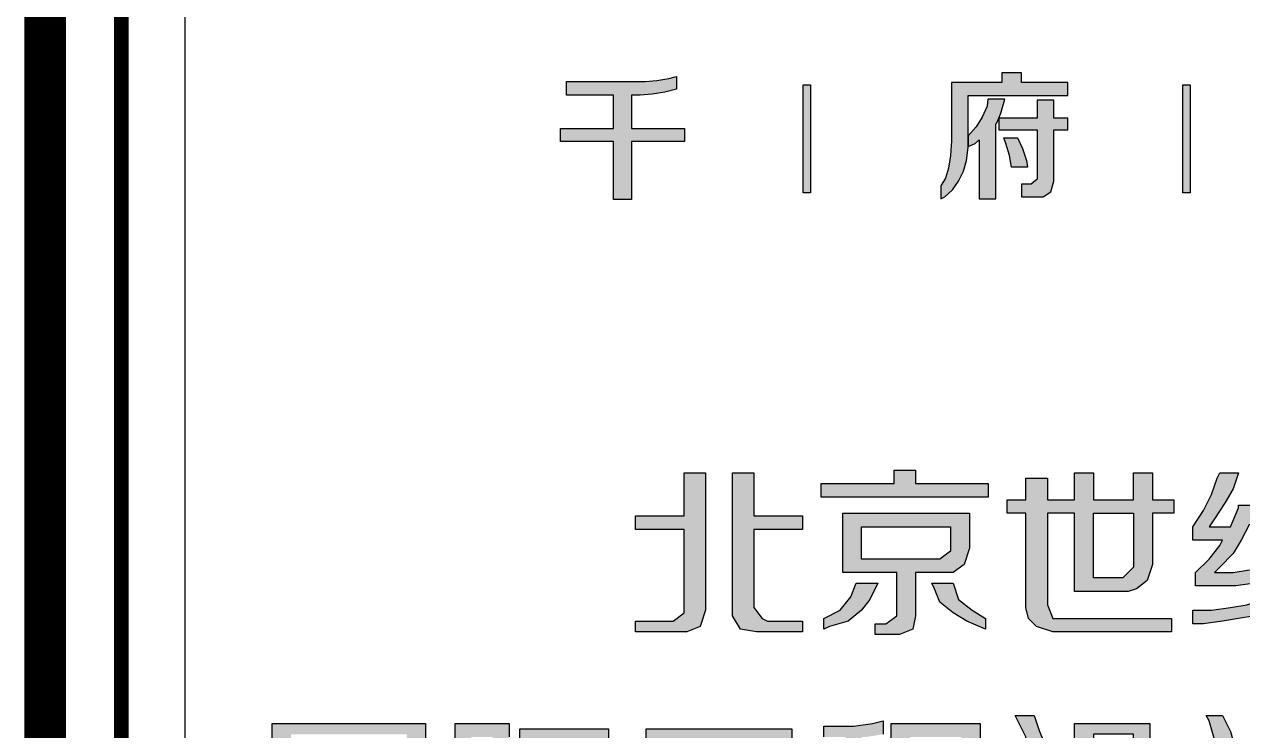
# Model space of a CAD drawing. Header units: inches. Extents: x 18712 to 314639, y 0 to 420500.
# Drawn here: x 131091 to 134018, y 332054 to 333751 of the extents above; entities that cross this region are included whole.
import ezdxf
from ezdxf.lldxf.tags import DXFTag

# ---------------------------------------------------------------- set-up
doc = ezdxf.new("R2010")
doc.units = ezdxf.units.IN
doc.header["$LTSCALE"] = 1000
doc.header["$MEASUREMENT"] = 0
doc.layers.get('0').update_dxf_attribs({"true_color": 0xffffff})
doc.layers.add('TK', color=7, linetype='Continuous', true_color=0xffffff)
tags = doc.linetypes.add('DASH', pattern=[0.35, 0.25, -0.1]).pattern_tags.tags
tags[6:7] = [DXFTag(74, 4), DXFTag(75, 0), DXFTag(340, '0'), DXFTag(46, 0.0), DXFTag(50, 0.0), DXFTag(44, 0.0), DXFTag(45, 0.0)]
tags[4:5] = [DXFTag(74, 4), DXFTag(75, 0), DXFTag(340, '0'), DXFTag(46, 0.0), DXFTag(50, 0.0), DXFTag(44, 0.0), DXFTag(45, 0.0)]

# ---------------------------------------------------------------- blocks, each defined once
blk = doc.blocks.new('cciad-logohatch')
for points in [[(7.809, 24.818), (6.841, 24.818), (6.841, 24.585), (7.809, 24.585), (7.809, 23.526), (8.132, 23.526), (8.132, 24.585), (9.1, 24.585), (9.1, 24.818), (8.132, 24.818), (8.132, 25.428), (8.203, 25.428), (8.293, 25.428), (8.508, 25.446), (8.741, 25.482), (8.956, 25.536), (8.956, 25.769), (8.813, 25.733), (8.597, 25.697), (8.382, 25.679), (8.149, 25.679), (6.949, 25.679), (6.949, 25.428), (7.809, 25.428)], [(16.075, 25.657), (15.234, 25.657), (15.234, 25.836), (14.874, 25.836), (14.874, 25.657), (13.961, 25.657), (13.961, 24.688), (13.961, 24.598), (13.943, 24.33), (13.907, 24.096), (13.853, 23.917), (13.764, 23.774), (13.764, 23.54), (13.836, 23.577), (13.979, 23.702), (14.086, 23.863), (14.176, 24.042), (14.23, 24.24), (14.265, 24.473), (14.265, 24.724), (14.265, 25.423), (16.075, 25.423)], [(11.259, 25.616), (11.259, 23.65), (11.39, 23.65), (11.39, 25.616)], [(18.303, 25.616), (18.172, 25.616), (18.172, 23.65), (18.303, 23.65)], [(14.767, 24.904), (14.785, 24.922), (14.857, 25.101), (14.928, 25.352), (14.624, 25.352), (14.606, 25.226), (14.516, 25.029), (14.409, 24.85), (14.265, 24.688), (14.265, 24.491), (14.391, 24.545), (14.462, 24.616), (14.462, 23.54), (14.767, 23.54)], [(16.075, 25.011), (15.825, 25.011), (15.825, 25.334), (15.52, 25.334), (15.52, 25.011), (14.821, 25.011), (14.821, 24.795), (15.52, 24.795), (15.52, 23.899), (15.413, 23.809), (15.234, 23.809), (15.234, 23.577), (15.502, 23.577), (15.628, 23.577), (15.771, 23.666), (15.825, 23.863), (15.825, 24.795), (16.075, 24.795)], [(15.251, 24.455), (15.162, 24.652), (14.91, 24.652), (14.946, 24.545), (15.018, 24.33), (15.054, 24.114), (15.341, 24.114), (15.323, 24.24)], [(9.482, 18.552), (9.09, 18.552), (9.09, 17.766), (8.206, 17.766), (8.206, 17.521), (9.09, 17.521), (9.09, 16.098), (9.09, 16), (8.894, 15.853), (8.206, 15.853), (8.206, 15.657), (9.041, 15.657), (9.139, 15.657), (9.384, 15.755), (9.482, 16.049)], [(10.364, 17.521), (11.245, 17.521), (11.245, 17.766), (10.364, 17.766), (10.364, 18.552), (9.972, 18.552), (9.972, 16.049), (9.972, 15.951), (10.119, 15.706), (10.413, 15.657), (11.245, 15.657), (11.245, 15.853), (10.609, 15.853), (10.511, 15.902), (10.364, 16.098)], [(14.628, 18.356), (13.305, 18.356), (13.305, 18.601), (12.913, 18.601), (12.913, 18.356), (11.588, 18.356), (11.588, 18.108), (14.628, 18.108)], [(19.088, 17.08), (19.235, 17.325), (19.382, 17.619), (19.529, 17.961), (19.186, 17.961), (19.186, 17.912), (19.039, 17.57), (18.941, 17.57), (18.648, 17.57), (18.746, 17.717), (18.941, 18.01), (19.088, 18.258), (19.186, 18.552), (18.844, 18.552), (18.795, 18.454), (18.697, 18.157), (18.55, 17.864), (18.354, 17.57), (18.354, 17.325), (18.452, 17.325), (18.746, 17.325), (18.892, 17.325), (18.844, 17.227), (18.648, 16.982), (18.403, 16.737), (18.403, 16.492), (18.501, 16.492), (18.844, 16.492), (19.137, 16.492), (19.48, 16.541), (19.48, 16.786), (19.382, 16.786), (19.088, 16.737), (18.746, 16.737), (18.844, 16.835)], [(12.47, 16.245), (12.619, 16.541), (12.225, 16.541), (12.127, 16.294), (11.931, 16.049), (11.637, 15.902), (11.637, 15.706), (11.735, 15.755), (12.078, 15.853), (12.323, 16.049)], [(14.089, 16.245), (13.991, 16.541), (13.599, 16.541), (13.648, 16.44), (13.746, 16.196), (13.991, 16), (14.236, 15.853), (14.579, 15.706), (14.579, 15.902), (14.334, 16.049)], [(19.48, 16.196), (19.333, 16.147), (19.039, 16.098), (18.697, 16.049), (18.354, 16.049), (18.354, 15.804), (18.55, 15.804), (18.892, 15.853), (19.186, 15.902), (19.48, 15.951)], [(5.217, 13.744), (5.609, 13.744), (5.56, 13.45), (5.511, 13.156), (5.364, 12.86), (5.413, 12.86), (5.609, 12.566), (5.658, 12.272), (5.658, 12.223), (5.56, 11.929), (5.315, 11.831), (5.315, 11.586), (5.462, 11.586), (5.707, 11.684), (5.854, 11.929), (5.903, 12.223), (5.903, 12.321), (5.805, 12.615), (5.658, 12.909), (5.756, 13.107), (5.854, 13.401), (5.903, 13.744), (5.903, 13.989), (4.921, 13.989), (4.921, 11.094), (5.217, 11.094)], [(12.47, 12.713), (12.372, 13.058), (12.717, 13.058), (12.717, 13.254), (12.323, 13.254), (12.323, 13.744), (12.421, 13.744), (12.717, 13.793), (12.717, 14.038), (12.519, 13.989), (12.176, 13.94), (11.637, 13.94), (11.637, 13.744), (12.029, 13.744), (12.029, 13.254), (11.588, 13.254), (11.588, 13.058), (11.98, 13.058), (11.931, 12.811), (11.833, 12.517), (11.686, 12.223), (11.539, 11.978), (11.539, 11.635), (11.735, 11.831), (11.882, 12.125), (12.029, 12.37), (12.029, 11.094), (12.323, 11.094), (12.323, 12.468), (12.47, 12.272), (12.717, 11.978), (12.717, 12.272), (12.619, 12.419)], [(15.559, 13.842), (15.461, 14.136), (15.118, 14.136), (15.167, 14.038), (15.314, 13.744), (15.363, 13.45), (15.706, 13.45), (15.706, 13.499)], [(16.541, 13.548), (16.541, 13.793), (17.276, 13.793), (17.276, 13.401), (17.325, 13.156), (17.57, 13.058), (18.011, 13.058), (18.011, 13.254), (17.717, 13.254), (17.57, 13.45), (17.57, 13.989), (16.196, 13.989), (16.196, 13.548), (16.147, 13.303), (15.853, 13.156), (15.853, 12.958), (16, 13.007), (16.296, 13.107), (16.492, 13.303)], [(19.039, 13.842), (18.892, 14.136), (18.599, 14.136), (18.648, 14.038), (18.746, 13.695), (18.844, 13.45), (19.186, 13.45), (19.137, 13.499)], [(7.716, 13.891), (6.099, 13.891), (6.099, 13.695), (7.716, 13.695)], [(9.923, 13.646), (11.049, 13.646), (11.049, 13.891), (8.402, 13.891), (8.402, 13.646), (9.531, 13.646), (9.531, 11.537), (8.206, 11.537), (8.206, 11.29), (11.245, 11.29), (11.245, 11.537), (9.923, 11.537)]]:
    blk.add_hatch(color=0).paths.add_polyline_path(points, flags=0)
h = blk.add_hatch(color=0)
h.paths.add_polyline_path([(15.706, 17.815), (16.196, 17.815), (16.196, 16.391), (17.178, 16.391), (17.325, 16.44), (17.521, 16.59), (17.619, 16.884), (17.619, 17.815), (18.011, 17.815), (18.011, 18.059), (17.619, 18.059), (17.619, 18.552), (17.276, 18.552), (17.276, 18.059), (16.541, 18.059), (16.541, 18.552), (16.196, 18.552), (16.196, 18.059), (15.706, 18.059), (15.706, 18.454), (15.314, 18.454), (15.314, 18.059), (14.971, 18.059), (14.971, 17.815), (15.314, 17.815), (15.314, 16.098), (15.363, 15.902), (15.51, 15.755), (15.804, 15.657), (17.962, 15.657), (17.962, 15.902), (15.951, 15.902), (15.804, 15.902), (15.706, 16.147)], flags=0)
h.paths.add_polyline_path([(16.541, 17.815), (16.541, 16.639), (17.08, 16.639), (17.276, 16.835), (17.276, 17.815)], flags=0)
h = blk.add_hatch(color=0)
h.paths.add_polyline_path([(14.285, 17.815), (11.98, 17.815), (11.98, 16.737), (12.962, 16.737), (12.962, 16), (12.962, 15.951), (12.766, 15.804), (12.568, 15.804), (12.568, 15.608), (12.913, 15.608), (13.011, 15.608), (13.256, 15.706), (13.305, 15.951), (13.305, 16.737), (13.844, 16.737), (13.991, 16.737), (14.187, 16.884), (14.285, 17.178)], flags=0)
h.paths.add_polyline_path([(13.942, 17.57), (12.323, 17.57), (12.323, 16.982), (13.746, 16.982), (13.942, 17.129), (13.942, 17.178)], flags=0)
h = blk.add_hatch(color=0)
h.paths.add_polyline_path([(4.382, 13.989), (1.59, 13.989), (1.59, 11.192), (3.941, 11.192), (4.088, 11.192), (4.284, 11.339), (4.382, 11.635)], flags=0)
h.paths.add_polyline_path([(4.039, 11.635), (4.039, 13.793), (1.933, 13.793), (1.933, 11.39), (3.794, 11.39), (4.039, 11.537)], flags=0)
h.paths.add_polyline_path([(3.892, 11.929), (3.109, 11.929), (3.109, 12.566), (3.745, 12.566), (3.745, 12.811), (3.109, 12.811), (3.109, 13.254), (3.843, 13.254), (3.843, 13.45), (2.129, 13.45), (2.129, 13.254), (2.766, 13.254), (2.766, 12.811), (2.178, 12.811), (2.178, 12.566), (2.766, 12.566), (2.766, 11.929), (2.08, 11.929), (2.08, 11.733), (3.892, 11.733)], flags=0)
h.paths.add_polyline_path([(3.696, 12.174), (3.549, 12.468), (3.304, 12.468), (3.353, 12.37), (3.451, 12.027), (3.696, 12.027)], flags=0)
h = blk.add_hatch(color=0)
h.paths.add_polyline_path([(14.383, 13.156), (14.481, 13.45), (14.481, 13.989), (12.864, 13.989), (12.864, 13.058), (14.04, 13.058), (14.138, 13.058)], flags=0)
h.paths.add_polyline_path([(13.207, 13.254), (13.942, 13.254), (14.138, 13.401), (14.138, 13.45), (14.138, 13.744), (13.207, 13.744)], flags=0)
blk = doc.blocks.new('WMF3')
at = {"lineweight": -3}
for points in [[(12.329, -6.77), (12.207, -6.819), (12.158, -6.819), (11.74, -6.819), (11.74, -6.721), (12.084, -6.721), (12.182, -6.647), (12.182, -6.598), (12.182, -5.887), (11.74, -5.887), (11.74, -5.764), (12.182, -5.764), (12.182, -5.371), (12.378, -5.371), (12.378, -6.623)], [(13.26, -6.819), (12.843, -6.819), (12.696, -6.794), (12.623, -6.672), (12.623, -6.623), (12.623, -5.371), (12.819, -5.371), (12.819, -5.764), (13.26, -5.764), (13.26, -5.887), (12.819, -5.887), (12.819, -6.598), (12.892, -6.696), (12.941, -6.721), (13.26, -6.721)], [(14.951, -5.593), (13.431, -5.593), (13.431, -5.469), (14.094, -5.469), (14.094, -5.347), (14.29, -5.347), (14.29, -5.469), (14.951, -5.469)], [(16.618, -6.819), (15.539, -6.819), (15.392, -6.77), (15.319, -6.696), (15.294, -6.598), (15.294, -5.74), (15.123, -5.74), (15.123, -5.617), (15.294, -5.617), (15.294, -5.42), (15.49, -5.42), (15.49, -5.617), (15.735, -5.617), (15.735, -5.371), (15.908, -5.371), (15.908, -5.617), (16.275, -5.617), (16.275, -5.371), (16.447, -5.371), (16.447, -5.617), (16.642, -5.617), (16.642, -5.74), (16.447, -5.74), (16.447, -6.205), (16.398, -6.352), (16.3, -6.427), (16.226, -6.451), (15.735, -6.451), (15.735, -5.74), (15.49, -5.74), (15.49, -6.574), (15.539, -6.696), (15.613, -6.696), (16.618, -6.696)], [(14.143, -6.843), (14.094, -6.843), (13.921, -6.843), (13.921, -6.745), (14.02, -6.745), (14.118, -6.672), (14.118, -6.647), (14.118, -6.279), (13.627, -6.279), (13.627, -5.74), (14.78, -5.74), (14.78, -6.058), (14.731, -6.205), (14.633, -6.279), (14.559, -6.279), (14.29, -6.279), (14.29, -6.672), (14.265, -6.794)], [(16.177, -6.328), (15.908, -6.328), (15.908, -5.74), (16.275, -5.74), (16.275, -6.23)], [(14.51, -6.156), (13.799, -6.156), (13.799, -5.862), (14.608, -5.862), (14.608, -6.058), (14.608, -6.083)], [(13.676, -6.721), (13.505, -6.77), (13.456, -6.794), (13.456, -6.696), (13.603, -6.623), (13.701, -6.5), (13.75, -6.377), (13.947, -6.377), (13.872, -6.525), (13.799, -6.623)], [(14.927, -6.794), (14.755, -6.721), (14.633, -6.647), (14.51, -6.549), (14.461, -6.427), (14.437, -6.377), (14.633, -6.377), (14.682, -6.525), (14.804, -6.623), (14.927, -6.696)], [(16.814, -6.745), (16.814, -6.623), (16.985, -6.623), (17.157, -6.598), (17.304, -6.574), (17.377, -6.549), (17.377, -6.672), (17.23, -6.696), (17.083, -6.721), (16.912, -6.745)], [(15.49, -7.922), (15.319, -7.922), (15.294, -7.775), (15.221, -7.628), (15.196, -7.579), (15.368, -7.579), (15.417, -7.726), (15.49, -7.898)], [(17.059, -7.922), (17.01, -7.8), (16.961, -7.628), (16.936, -7.579), (17.083, -7.579), (17.157, -7.726), (17.206, -7.898), (17.23, -7.922)], [(9.779, -8.978), (9.681, -9.051), (9.608, -9.051), (8.432, -9.051), (8.432, -7.653), (9.828, -7.653), (9.828, -8.83)], [(11.495, -7.8), (10.687, -7.8), (10.687, -7.702), (11.495, -7.702)], [(13.26, -9.002), (11.74, -9.002), (11.74, -8.879), (12.403, -8.879), (12.403, -7.824), (11.838, -7.824), (11.838, -7.702), (13.162, -7.702), (13.162, -7.824), (12.598, -7.824), (12.598, -8.879), (13.26, -8.879)], [(14.706, -8.118), (14.657, -8.118), (14.069, -8.118), (14.069, -7.653), (14.878, -7.653), (14.878, -7.922), (14.829, -8.069)], [(16.642, -8.118), (16.422, -8.118), (16.3, -8.069), (16.275, -7.947), (16.275, -7.751), (15.908, -7.751), (15.908, -7.873), (15.883, -7.996), (15.785, -8.094), (15.637, -8.144), (15.564, -8.168), (15.564, -8.069), (15.71, -7.996), (15.735, -7.873), (15.735, -7.653), (16.422, -7.653), (16.422, -7.922), (16.495, -8.02), (16.642, -8.02)]]:
    blk.add_lwpolyline(points, close=True, dxfattribs=at)
for points in [[(17.328, -5.838), (17.255, -5.985), (17.181, -6.107), (17.059, -6.23), (17.01, -6.279), (17.181, -6.279), (17.328, -6.254)], [(17.377, -6.377), (17.206, -6.401), (17.059, -6.401), (16.887, -6.401), (16.838, -6.401), (16.838, -6.279), (16.961, -6.156), (17.059, -6.034), (17.083, -5.985), (17.01, -5.985), (16.863, -5.985), (16.814, -5.985), (16.814, -5.862), (16.912, -5.715), (16.985, -5.568), (17.034, -5.42), (17.059, -5.371), (17.23, -5.371), (17.181, -5.518), (17.108, -5.642), (17.01, -5.789), (16.961, -5.862), (17.108, -5.862), (17.157, -5.862), (17.23, -5.691), (17.23, -5.666), (17.402, -5.666)], [(13.456, -7.775), (13.456, -7.677), (13.725, -7.677), (13.897, -7.653), (13.996, -7.628), (13.996, -7.751)], [(10.098, -9.1), (10.098, -7.653), (10.589, -7.653), (10.589, -7.775)]]:
    blk.add_lwpolyline(points, dxfattribs=at)
blk = doc.blocks.new('cciad-logoline')
at = {"lineweight": -3}
for points in [[(8.132, 23.526), (7.809, 23.526), (7.809, 24.585), (6.841, 24.585), (6.841, 24.818), (7.809, 24.818), (7.809, 25.428), (6.949, 25.428), (6.949, 25.679), (8.149, 25.679), (8.382, 25.679), (8.597, 25.697), (8.813, 25.733), (8.956, 25.769), (8.956, 25.536), (8.741, 25.482), (8.508, 25.446), (8.293, 25.428), (8.203, 25.428), (8.132, 25.428), (8.132, 24.818), (9.1, 24.818), (9.1, 24.585), (8.132, 24.585)], [(14.265, 25.423), (16.075, 25.423), (16.075, 25.657), (15.234, 25.657), (15.234, 25.836), (14.874, 25.836), (14.874, 25.657), (13.961, 25.657), (13.961, 24.688), (13.961, 24.598), (13.943, 24.33), (13.907, 24.096), (13.853, 23.917), (13.764, 23.774), (13.764, 23.54), (13.836, 23.577), (13.979, 23.702), (14.086, 23.863), (14.176, 24.042), (14.23, 24.24), (14.265, 24.473), (14.265, 24.491), (14.265, 24.688), (14.265, 24.724)], [(11.259, 25.616), (11.39, 25.616), (11.39, 23.65), (11.259, 23.65)], [(18.172, 25.616), (18.303, 25.616), (18.303, 23.65), (18.172, 23.65)], [(14.767, 24.904), (14.785, 24.922), (14.821, 25.011), (14.857, 25.101), (14.928, 25.352), (14.624, 25.352), (14.606, 25.226), (14.516, 25.029), (14.409, 24.85), (14.265, 24.688), (14.265, 24.491), (14.391, 24.545), (14.462, 24.616), (14.462, 23.54), (14.767, 23.54)], [(16.075, 25.011), (15.825, 25.011), (15.825, 25.334), (15.52, 25.334), (15.52, 25.011), (14.821, 25.011), (14.821, 24.795), (15.52, 24.795), (15.52, 23.899), (15.413, 23.809), (15.234, 23.809), (15.234, 23.577), (15.502, 23.577), (15.628, 23.577), (15.771, 23.666), (15.825, 23.863), (15.825, 24.795), (16.075, 24.795)], [(15.341, 24.114), (15.054, 24.114), (15.018, 24.33), (14.946, 24.545), (14.91, 24.652), (15.162, 24.652), (15.251, 24.455), (15.323, 24.24)]]:
    blk.add_lwpolyline(points, close=True, dxfattribs=at)
at = {"xscale": 2, "yscale": 2}
blk.add_blockref('WMF3', (-15.274, 29.294), dxfattribs=at)
blk = doc.blocks.new('cciad-logo')
at = {"color": 0}
for name in ['cciad-logohatch', 'cciad-logoline']:
    blk.add_blockref(name, (0, 0), dxfattribs=at)

msp = doc.modelspace()

# ---------------------------------------------------------------- linework, layer by layer
at = {"layer": 'TK', "lineweight": -3, "const_width": 100}
msp.add_lwpolyline([(131140.8, 253345.7), (131140.8, 335400)], dxfattribs=at)
at = {"layer": 'TK', "lineweight": -3, "const_width": 34.7}
msp.add_lwpolyline([(131323.9, 329323.4), (136450.9, 329323.4), (136450.9, 335128.9), (131323.9, 335128.9)], close=True, dxfattribs=at)
at = {"layer": 'TK', "linetype": 'DASH', "lineweight": -3, "ltscale": 0.005}
msp.add_lwpolyline([(131476.1, 329515.1), (136298.7, 329515.1), (136298.7, 334937.2), (131476.1, 334937.2)], close=True, dxfattribs=at)

# ---------------------------------------------------------------- block references
at = {"layer": 'TK', "color": 0, "xscale": 132, "yscale": 132}
msp.add_blockref('cciad-logo', (131476.1, 330224.8), dxfattribs=at)

doc.saveas('drawing.dxf')
